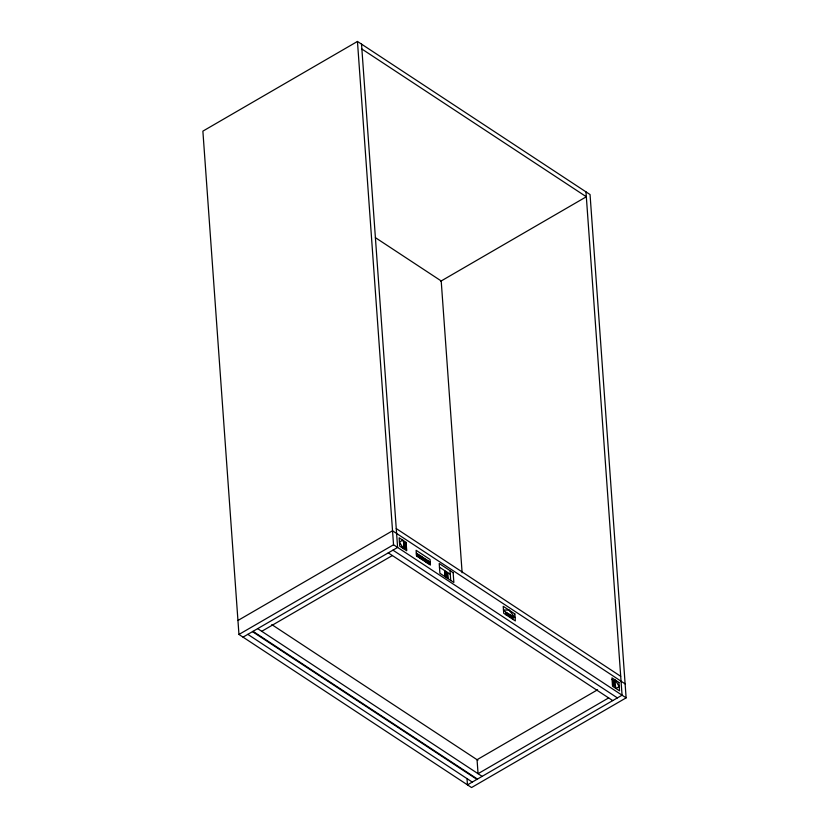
<?xml version="1.0" encoding="UTF-8"?>
<svg xmlns="http://www.w3.org/2000/svg" width="829" height="829" viewBox="0 0 829 829"><rect width="100%" height="100%" fill="white"/><g stroke="black" fill="none" stroke-linecap="round" stroke-linejoin="round"><path stroke-width="1.24" d="M416.396 554.487L417.464 553.855M416.5 555.886L416.096 550.29L430.054 559.482L430.448 565.067L416.5 555.886L418.624 554.622M417.661 556.653L419.785 555.389M418.821 557.42L420.945 556.155M419.982 558.186L422.106 556.912M421.153 558.943L423.277 557.679M422.313 559.71L424.438 558.445M423.474 560.477L425.598 559.212M424.635 561.243L426.759 559.979M425.795 562.01L427.93 560.746M426.966 562.777L429.09 561.513M428.127 563.544L430.251 562.28L416.293 553.088M429.287 564.311L430.355 563.668M444.686 572.269L445.691 571.678M444.779 573.585L446.79 572.393M444.872 574.911L447.639 573.264M444.966 576.228L447.733 574.58M445.826 577.098L447.826 575.896M446.924 577.813L447.919 577.222M357.454 41.45L202.877 131.137L238.949 634.454L471.546 787.55L626.123 697.863L590.051 194.546L357.454 41.45L393.537 544.767L626.123 697.863M440.707 281.249L586.331 196.763L361.879 49.025M237.954 620.475L392.531 530.788L625.128 683.884M238.949 634.454L393.537 544.767M243.021 637.138L397.609 547.451L361.527 44.134M261.746 631.304L392.345 555.544M597.605 689.769L477.058 759.706L478.064 773.685L608.662 697.914M375.382 237.633L441.204 280.958L462.126 572.777M396.252 528.57L620.703 676.309M406.231 544.093L405.464 543.586L405.816 548.632L406.593 549.14M612.071 679.583L612.849 680.091L613.211 685.137L612.434 684.63M439.463 567.171L450.282 574.29M392.946 550.155L617.387 697.894M388.283 552.86L612.724 700.598M271.788 624.589L477.887 760.255M257.684 628.631L482.126 776.369M253.021 631.335L477.463 779.073M252.482 631.646L476.934 779.384M247.819 634.351L472.271 782.089M585.979 191.862L622.061 695.189L467.473 784.866L467.017 778.514M512.985 619.398L512.933 618.621L505.928 614.02L505.991 614.786M450.023 570.621L450.717 580.414M448.012 578.538L447.619 572.943L444.593 570.953L444.997 576.549M402.77 540.197L399.433 541.99L403.381 548.58L403.257 546.943L403.941 547.399L403.588 542.353L402.77 540.197M619.232 686.661L615.885 688.464L614.724 681.324L615.408 681.78L615.284 680.07L619.232 686.661M509.027 610.134L503.472 609.957L505.794 612.134L515.11 617.605L509.027 610.134M453.162 572.694L439.204 563.502L439.909 573.295L453.857 582.476L453.162 572.694M406.106 542.384L399.132 537.793L399.733 546.187L406.707 550.777L406.106 542.384M514.85 613.957L503.213 606.31L503.721 613.294L515.348 620.952L514.85 613.957M618.931 682.474L611.947 677.873L612.548 686.267L619.532 690.858L618.931 682.474M405.018 543.296L403.91 542.57L404.272 547.617L405.381 548.342L405.018 543.296M614.393 681.106L613.284 680.381L613.647 685.428L614.755 686.153L614.393 681.106M512.819 617.077L505.825 612.465L505.897 613.574L512.892 618.175L512.819 617.077"/></g></svg>
